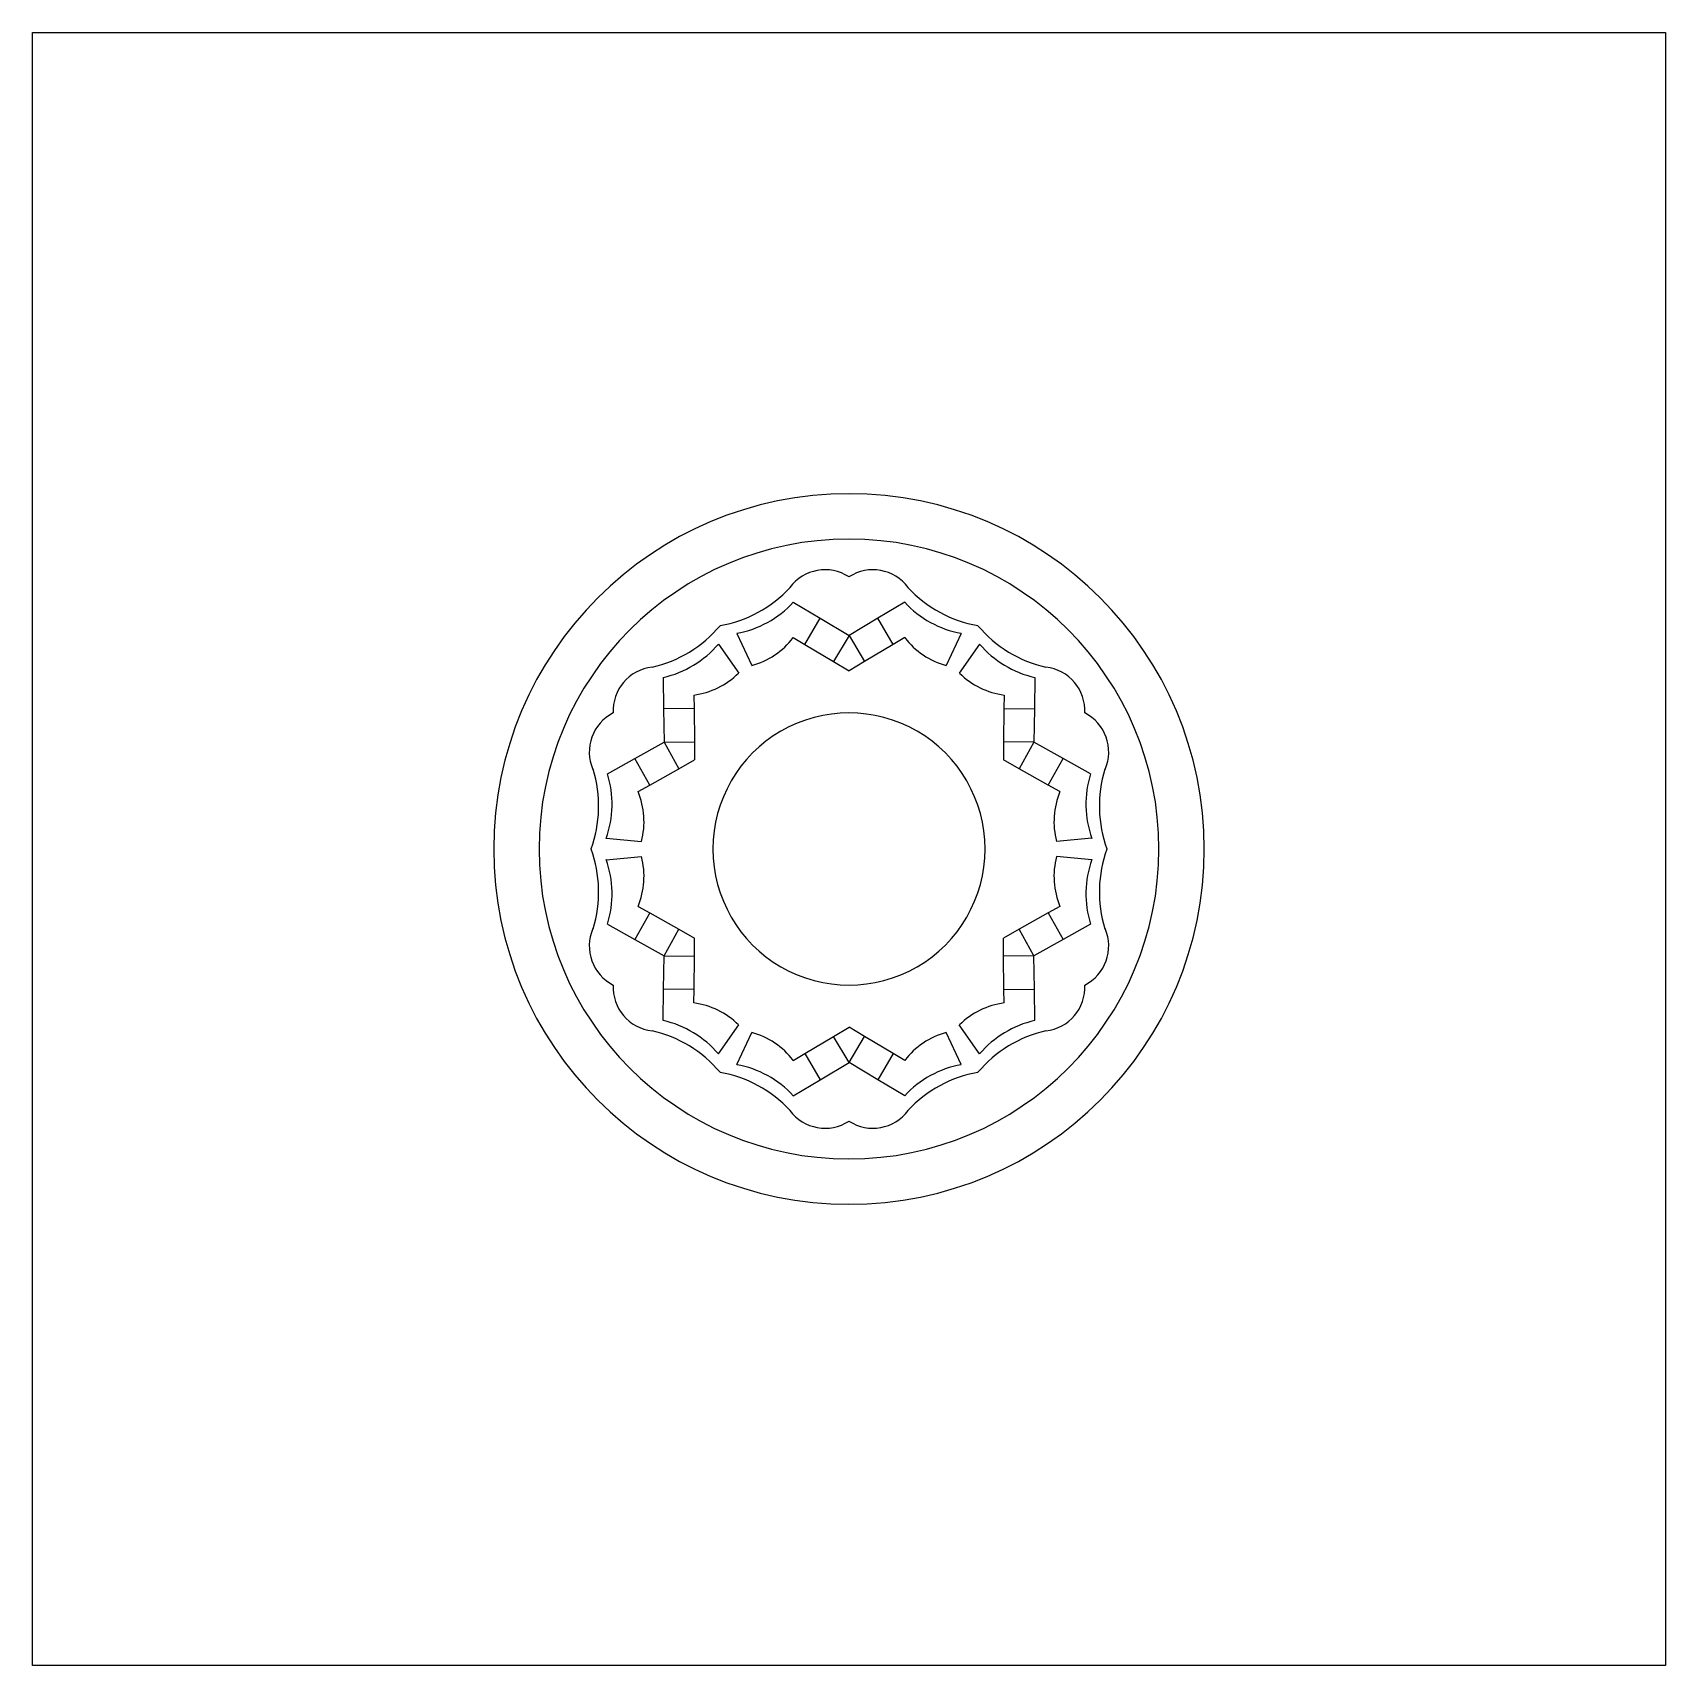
# Model space of a CAD drawing. Extents: x -54 to 54, y -54 to 54.
import ezdxf

# ---------------------------------------------------------------- set-up
doc = ezdxf.new("R2010")
doc.units = 0
doc.layers.add('default', color=7, linetype='CONTINUOUS')

msp = doc.modelspace()

# ---------------------------------------------------------------- linework, layer by layer
at = {"layer": 'default'}
for p, q in [((-54, -54), (-54, 54)), ((-54, 54), (54, 54)), ((54, 54), (54, -54)), ((-3.69, 16.32), (-1.9, 15.26)), ((3.69, 16.32), (1.9, 15.26)), ((-2.93, 13.53), (-1.9, 15.26)), ((-1.9, 15.26), (0, 14.12)), ((1.9, 15.26), (0, 14.12)), ((2.93, 13.53), (1.9, 15.26)), ((-7.42, 14.26), (-6.43, 12.13)), ((0, 14.12), (-1.03, 12.4)), ((0, 14.12), (1.03, 12.4)), ((7.42, 14.26), (6.43, 12.13)), ((-8.64, 13.55), (-7.29, 11.63)), ((-3.69, 13.98), (-2.93, 13.53)), ((-2.93, 13.53), (-1.03, 12.4)), ((2.93, 13.53), (1.03, 12.4)), ((3.69, 13.98), (2.93, 13.53)), ((8.64, 13.55), (7.29, 11.63)), ((-1.03, 12.4), (0, 11.78)), ((1.03, 12.4), (0, 11.78)), ((-12.29, 11.35), (-12.26, 9.27)), ((12.29, 11.35), (12.26, 9.27)), ((-10.26, 10.18), (-10.25, 9.3)), ((10.26, 10.18), (10.25, 9.3)), ((-10.25, 9.3), (-12.26, 9.27)), ((-12.26, 9.27), (-12.23, 7.06)), ((-10.25, 9.3), (-10.22, 7.09)), ((10.25, 9.3), (10.22, 7.09)), ((10.25, 9.3), (12.26, 9.27)), ((12.26, 9.27), (12.23, 7.06)), ((-14.16, 5.98), (-12.23, 7.06)), ((-12.23, 7.06), (-10.22, 7.09)), ((-12.23, 7.06), (-11.25, 5.31)), ((-10.22, 7.09), (-10.21, 5.89)), ((10.22, 7.09), (10.21, 5.89)), ((12.23, 7.06), (10.22, 7.09)), ((12.23, 7.06), (11.25, 5.31)), ((14.16, 5.98), (12.23, 7.06)), ((-15.98, 4.97), (-14.16, 5.98)), ((-13.18, 4.23), (-14.16, 5.98)), ((-11.25, 5.31), (-10.21, 5.89)), ((11.25, 5.31), (10.21, 5.89)), ((13.18, 4.23), (14.16, 5.98)), ((15.98, 4.97), (14.16, 5.98)), ((-13.18, 4.23), (-11.25, 5.31)), ((13.18, 4.23), (11.25, 5.31)), ((-13.95, 3.8), (-13.18, 4.23)), ((13.95, 3.8), (13.18, 4.23)), ((-16.06, 0.71), (-13.72, 0.5)), ((16.06, 0.71), (13.72, 0.5)), ((-16.06, -0.71), (-13.72, -0.5)), ((16.06, -0.71), (13.72, -0.5)), ((-13.18, -4.23), (-14.16, -5.98)), ((-13.95, -3.8), (-13.18, -4.23)), ((-13.18, -4.23), (-11.25, -5.31)), ((13.18, -4.23), (11.25, -5.31)), ((13.95, -3.8), (13.18, -4.23)), ((13.18, -4.23), (14.16, -5.98)), ((-15.98, -4.97), (-14.16, -5.98)), ((-12.23, -7.06), (-11.25, -5.31)), ((-11.25, -5.31), (-10.21, -5.89)), ((11.25, -5.31), (10.21, -5.89)), ((12.23, -7.06), (11.25, -5.31)), ((15.98, -4.97), (14.16, -5.98)), ((-14.16, -5.98), (-12.23, -7.06)), ((-10.22, -7.09), (-10.21, -5.89)), ((10.22, -7.09), (10.21, -5.89)), ((14.16, -5.98), (12.23, -7.06)), ((-12.26, -9.27), (-12.23, -7.06)), ((-12.23, -7.06), (-10.22, -7.09)), ((-10.25, -9.3), (-10.22, -7.09)), ((12.23, -7.06), (10.22, -7.09)), ((10.25, -9.3), (10.22, -7.09)), ((12.26, -9.27), (12.23, -7.06)), ((-12.29, -11.35), (-12.26, -9.27)), ((-10.25, -9.3), (-12.26, -9.27)), ((-10.26, -10.18), (-10.25, -9.3)), ((10.25, -9.3), (12.26, -9.27)), ((10.26, -10.18), (10.25, -9.3)), ((12.29, -11.35), (12.26, -9.27)), ((-8.64, -13.55), (-7.29, -11.63)), ((-1.03, -12.4), (0, -11.78)), ((1.03, -12.4), (0, -11.78)), ((8.64, -13.55), (7.29, -11.63)), ((-7.42, -14.26), (-6.43, -12.13)), ((-2.93, -13.53), (-1.03, -12.4)), ((0, -14.12), (-1.03, -12.4)), ((0, -14.12), (1.03, -12.4)), ((2.93, -13.53), (1.03, -12.4)), ((7.42, -14.26), (6.43, -12.13)), ((-3.69, -13.98), (-2.93, -13.53)), ((-2.93, -13.53), (-1.9, -15.26)), ((2.93, -13.53), (1.9, -15.26)), ((3.69, -13.98), (2.93, -13.53)), ((-1.9, -15.26), (0, -14.12)), ((1.9, -15.26), (0, -14.12)), ((-3.69, -16.32), (-1.9, -15.26)), ((3.69, -16.32), (1.9, -15.26)), ((54, -54), (-54, -54))]:
    msp.add_line(p, q, dxfattribs=at)
for centre, radius, start, end in [((0, 0), 23.5, 0, 180), ((0, 0), 20.5, 0, 180), ((-1.58, 15.57), 2.9, 56.9605, 143.5116), ((1.58, 15.57), 2.9, 36.4884, 123.0395), ((-9.96, 22.91), 8.26, 279.9929, 317.181), ((9.96, 22.91), 8.26, 222.819, 260.0071), ((-8.61, 20.84), 6.68, 280.2658, 317.454), ((8.61, 20.84), 6.68, 222.546, 259.7342), ((-14.86, 20.08), 8.26, 282.819, 320.0071), ((14.86, 20.08), 8.26, 219.9929, 257.181), ((-13.74, 17.87), 6.68, 282.546, 319.7342), ((-7.8, 17.13), 5.18, 285.3712, 322.5594), ((7.8, 17.13), 5.18, 217.4406, 254.6288), ((13.74, 17.87), 6.68, 220.2658, 257.454), ((-12.7, 9.15), 2.9, 96.4884, 183.0395), ((12.7, 9.15), 2.9, 356.9605, 83.5116), ((-10.94, 15.32), 5.18, 277.4406, 314.6288), ((10.94, 15.32), 5.18, 225.3712, 262.5594), ((-14.28, 6.42), 2.9, 116.9605, 203.5116), ((0, 0), 9, 60, 120), ((14.28, 6.42), 2.9, 336.4884, 63.0395), ((0, 0), 9, 120, 180), ((0, 0), 9, 0, 60), ((-24.82, 2.83), 8.26, 339.9929, 17.181), ((-22.35, 2.96), 6.68, 340.2658, 17.454), ((22.35, 2.96), 6.68, 162.546, 199.7342), ((24.82, 2.83), 8.26, 162.819, 200.0071), ((-18.74, 1.81), 5.18, 345.3712, 22.5594), ((18.74, 1.81), 5.18, 157.4406, 194.6288), ((0, 0), 23.5, 180, 0), ((0, 0), 20.5, 180, 0), ((-24.82, -2.83), 8.26, 342.819, 20.0071), ((0, 0), 9, 180, 240), ((0, 0), 9, 300, 0), ((-22.35, -2.96), 6.68, 342.546, 19.7342), ((-18.74, -1.81), 5.18, 337.4406, 14.6288), ((18.74, -1.81), 5.18, 165.3712, 202.5594), ((22.35, -2.96), 6.68, 160.2658, 197.454), ((24.82, -2.83), 8.26, 159.9929, 197.181), ((-14.28, -6.42), 2.9, 156.4884, 243.0395), ((14.28, -6.42), 2.9, 296.9605, 23.5116), ((0, 0), 9, 240, 300), ((-12.7, -9.15), 2.9, 176.9605, 263.5116), ((12.7, -9.15), 2.9, 276.4884, 3.0395), ((-10.94, -15.32), 5.18, 45.3712, 82.5594), ((10.94, -15.32), 5.18, 97.4406, 134.6288), ((-13.74, -17.87), 6.68, 40.2658, 77.454), ((13.74, -17.87), 6.68, 102.546, 139.7342), ((-14.86, -20.08), 8.26, 39.9929, 77.181), ((-7.8, -17.13), 5.18, 37.4406, 74.6288), ((7.8, -17.13), 5.18, 105.3712, 142.5594), ((14.86, -20.08), 8.26, 102.819, 140.0071), ((-9.96, -22.91), 8.26, 42.819, 80.0071), ((-8.61, -20.84), 6.68, 42.546, 79.7342), ((8.61, -20.84), 6.68, 100.2658, 137.454), ((9.96, -22.91), 8.26, 99.9929, 137.181), ((-1.58, -15.57), 2.9, 216.4884, 303.0395), ((1.58, -15.57), 2.9, 236.9605, 323.5116)]:
    msp.add_arc(centre, radius, start, end, dxfattribs=at)

doc.saveas('drawing.dxf')
